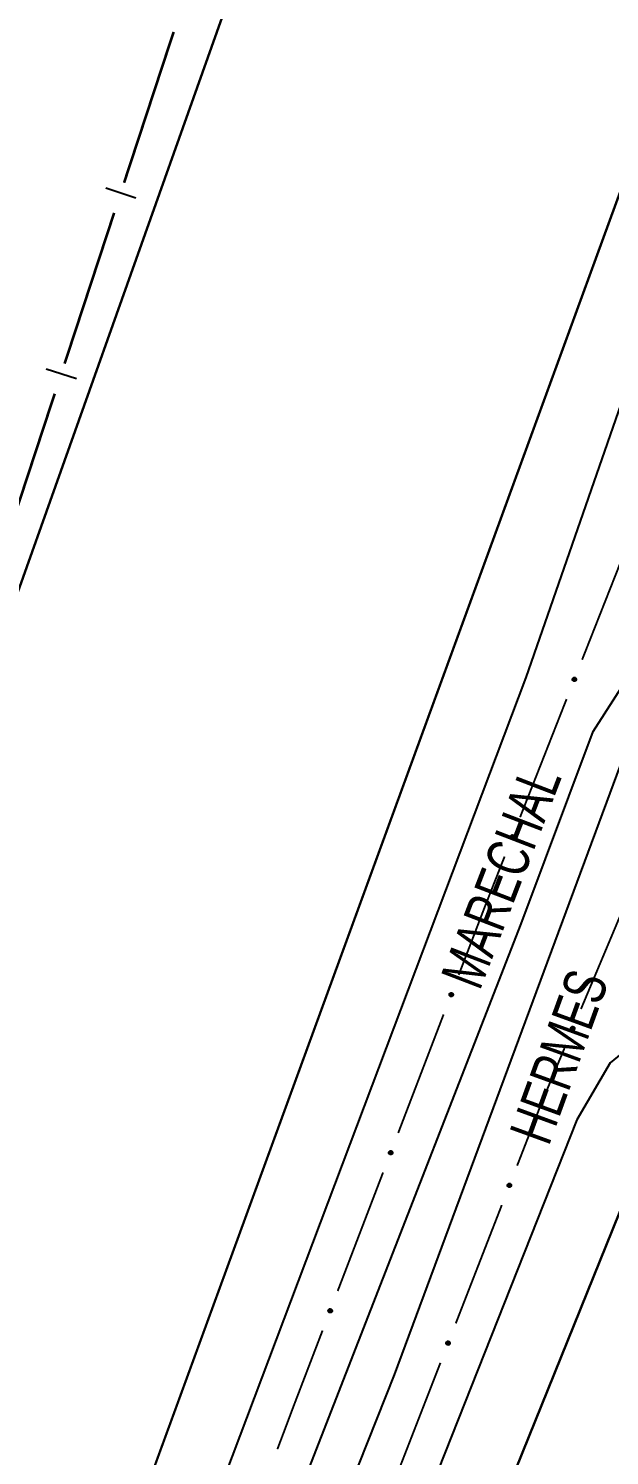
# Model space of a CAD drawing. Extents: x 200123 to 201542, y 4839549 to 4841240.
# Drawn here: x 200615.6 to 200670.6, y 4840674.9 to 4840809.8 of the extents above; entities that cross this region are included whole.
import ezdxf

# ---------------------------------------------------------------- set-up
doc = ezdxf.new("R2010")
doc.units = 0
doc.header["$LTSCALE"] = 1.5
doc.header["$MEASUREMENT"] = 0
for name, color, linetype in [('CD_MALHA_LOTES', 7, 'CONTINUOUS'), ('LM-LIM-SETORES-BAIRROS', 250, 'CONTINUOUS'), ('RU-QUADRA', 210, 'CONTINUOUS'), ('SV-EIXO-RUA-PAV', 20, 'CONTINUOUS'), ('SV-RUA-PAVIM', 7, 'CONTINUOUS'), ('SV-TXT-RUA-PAV', 7, 'CONTINUOUS')]:
    doc.layers.add(name, color=color, linetype=linetype)
doc.styles.add('ARIAL', font='ARIAL.SHX')

msp = doc.modelspace()

# ---------------------------------------------------------------- linework, layer by layer
at = {"layer": 'CD_MALHA_LOTES', "linetype": 'Continuous', "flags": 128}
for points in [[(200626.89, 4841049.39), (200605.42, 4840971.55), (200601.8, 4840959.39), (200590.12, 4840920.11), (200566.68, 4840847.33), (200638.36, 4840823.29), (200613.28, 4840752.67), (200612.24, 4840749.79), (200550.91, 4840594.99)], [(200619.05, 4840650.59), (200669.27, 4840788.03), (200678.28, 4840812.71), (200687.26, 4840837.27), (200706.98, 4840898.33), (200720.73, 4840945.63), (200725.8, 4840965.64), (200747, 4841049.39)], [(200655.55, 4840658.36), (200677.61, 4840712.96)]]:
    msp.add_lwpolyline(points, dxfattribs=at)
at = {"layer": 'LM-LIM-SETORES-BAIRROS', "const_width": 0.25}
for points in [[(200629.350598, 4840809.43136), (200624.666144, 4840795.181592)], [(200623.729254, 4840792.331638), (200619.0448, 4840778.08187)], [(200618.10791, 4840775.231916), (200613.423456, 4840760.982148)]]:
    msp.add_lwpolyline(points, dxfattribs=at)
at = {"layer": 'LM-LIM-SETORES-BAIRROS'}
for points in [[(200622.928871, 4840794.700053), (200625.778824, 4840793.763162)], [(200617.307527, 4840777.600331), (200620.15748, 4840776.66344)]]:
    msp.add_lwpolyline(points, dxfattribs=at)
at = {"layer": 'RU-QUADRA', "linetype": 'Continuous', "flags": 128}
for points in [[(200550.91, 4840594.99), (200612.24, 4840749.79), (200613.28, 4840752.67), (200638.36, 4840823.29), (200566.68, 4840847.33), (200590.12, 4840920.11), (200601.8, 4840959.39), (200605.42, 4840971.55)], [(200725.8, 4840965.64), (200720.73, 4840945.63), (200706.98, 4840898.33), (200687.26, 4840837.27), (200678.28, 4840812.71), (200669.27, 4840788.03), (200619.01, 4840650.47)]]:
    msp.add_lwpolyline(points, dxfattribs=at)
msp.add_lwpolyline([(200812.78, 4840408.41), (200815.31, 4840408.08), (200858.9, 4840480.98), (200900.08, 4840548.43), (200900.44, 4840551.37), (200857.93, 4840582.23), (200840.85, 4840594.63), (200829.9, 4840602.58), (200819.63, 4840610.04), (200743.79, 4840663.57), (200677.61, 4840712.96), (200655.55, 4840658.36), (200641.73, 4840623.22), (200690.03, 4840563.11), (200707.98, 4840540.44), (200727.57, 4840515.69), (200748.69, 4840489.02)], close=True, dxfattribs=at)
at = {"layer": 'SV-EIXO-RUA-PAV', "const_width": 0.18}
for points in [[(200672.378725, 4840761.245917), (200667.971667, 4840750.084473)], [(200666.43, 4840746.18), (200662.10717, 4840735.197981)], [(200666.502648, 4840746.363991), (200666.43, 4840746.18)], [(200660.642076, 4840731.475953), (200658.810708, 4840726.823417)], [(200667.866586, 4840717.068638), (200672.518507, 4840728.130267)], [(200658.77, 4840726.72), (200656.306218, 4840720.286792)], [(200658.810708, 4840726.823417), (200658.77, 4840726.72)], [(200654.875629, 4840716.551365), (200650.583862, 4840705.345084)], [(200664.2, 4840708.35), (200666.315946, 4840713.381429)], [(200661.828066, 4840702.25341), (200664.00357, 4840707.845116)], [(200664.00357, 4840707.845116), (200664.2, 4840708.35)], [(200649.153273, 4840701.609657), (200644.861506, 4840690.403376)], [(200656.026722, 4840687.342192), (200660.37773, 4840698.525605)], [(200643.430917, 4840686.667949), (200640.927386, 4840680.130951)], [(200650.225377, 4840672.430975), (200654.576386, 4840683.614388)], [(200640.77, 4840679.72), (200639.164643, 4840675.451991)], [(200640.927386, 4840680.130951), (200640.77, 4840679.72)]]:
    msp.add_lwpolyline(points, dxfattribs=at)
at = {"layer": 'SV-EIXO-RUA-PAV'}
for points in [[(200667.392313, 4840748.317444), (200667.412413, 4840748.272857), (200667.42057, 4840748.230426), (200667.417188, 4840748.193079), (200667.405593, 4840748.160855), (200667.390018, 4840748.129224), (200667.36728, 4840748.100799), (200667.335054, 4840748.07484), (200667.290469, 4840748.054363), (200667.246453, 4840748.048864), (200667.209661, 4840748.050221), (200667.175364, 4840748.060376), (200667.14489, 4840748.076021), (200667.116144, 4840748.100617), (200667.090156, 4840748.133531), (200667.070651, 4840748.178862), (200667.062939, 4840748.220515), (200667.067159, 4840748.256554), (200667.077587, 4840748.290969), (200667.093875, 4840748.32307), (200667.116356, 4840748.350845), (200667.149543, 4840748.376951), (200667.19454, 4840748.39561), (200667.235996, 4840748.403776), (200667.272084, 4840748.400063), (200667.305735, 4840748.389033), (200667.33765, 4840748.373798), (200667.367175, 4840748.35213), (200667.392313, 4840748.317444)], [(200661.52968, 4840733.430343), (200661.549827, 4840733.385777), (200661.558029, 4840733.343355), (200661.554686, 4840733.306004), (200661.543125, 4840733.273768), (200661.527584, 4840733.242121), (200661.504875, 4840733.213671), (200661.472677, 4840733.187678), (200661.428113, 4840733.167155), (200661.384104, 4840733.161609), (200661.347309, 4840733.162927), (200661.313002, 4840733.173047), (200661.282511, 4840733.188659), (200661.25374, 4840733.213225), (200661.227717, 4840733.246112), (200661.208164, 4840733.291422), (200661.200408, 4840733.333067), (200661.204591, 4840733.36911), (200661.214982, 4840733.403536), (200661.231236, 4840733.435655), (200661.253688, 4840733.463453), (200661.286847, 4840733.489594), (200661.331824, 4840733.5083), (200661.373271, 4840733.516509), (200661.409364, 4840733.512835), (200661.443026, 4840733.501841), (200661.474957, 4840733.486639), (200661.504506, 4840733.465002), (200661.52968, 4840733.430343)], [(200655.74511, 4840718.513885), (200655.765668, 4840718.469507), (200655.774262, 4840718.427163), (200655.771265, 4840718.389782), (200655.760003, 4840718.357441), (200655.744755, 4840718.325652), (200655.722311, 4840718.296993), (200655.690355, 4840718.270703), (200655.645983, 4840718.249768), (200655.602026, 4840718.243815), (200655.565222, 4840718.244793), (200655.530822, 4840718.254595), (200655.500188, 4840718.269924), (200655.47119, 4840718.294223), (200655.444864, 4840718.326867), (200655.424893, 4840718.371995), (200655.416752, 4840718.413566), (200655.420601, 4840718.449646), (200655.430673, 4840718.484167), (200655.446629, 4840718.516435), (200655.468823, 4840718.544439), (200655.501739, 4840718.570886), (200655.546541, 4840718.590008), (200655.58791, 4840718.598601), (200655.624035, 4840718.59526), (200655.657798, 4840718.584578), (200655.689868, 4840718.569672), (200655.719616, 4840718.54831), (200655.74511, 4840718.513885)], [(200666.934094, 4840715.135262), (200666.914982, 4840715.180282), (200666.907762, 4840715.222882), (200666.911966, 4840715.260146), (200666.924268, 4840715.292106), (200666.940536, 4840715.323386), (200666.963895, 4840715.351303), (200666.996685, 4840715.376546), (200667.041711, 4840715.396035), (200667.085837, 4840715.400564), (200667.122591, 4840715.398396), (200667.156656, 4840715.387487), (200667.186777, 4840715.371175), (200667.214974, 4840715.345952), (200667.240231, 4840715.312473), (200667.258732, 4840715.266723), (200667.265524, 4840715.22491), (200667.260511, 4840715.188974), (200667.249327, 4840715.154796), (200667.232336, 4840715.123062), (200667.209249, 4840715.095789), (200667.175495, 4840715.07042), (200667.130098, 4840715.052758), (200667.088472, 4840715.045508), (200667.052474, 4840715.050015), (200667.019075, 4840715.061783), (200666.987503, 4840715.077718), (200666.958462, 4840715.100031), (200666.934094, 4840715.135262)], [(200650.022754, 4840703.572177), (200650.043312, 4840703.527799), (200650.051906, 4840703.485455), (200650.048909, 4840703.448074), (200650.037647, 4840703.415733), (200650.022399, 4840703.383944), (200649.999955, 4840703.355285), (200649.967999, 4840703.328995), (200649.923626, 4840703.30806), (200649.87967, 4840703.302107), (200649.842865, 4840703.303085), (200649.808465, 4840703.312886), (200649.777832, 4840703.328216), (200649.748834, 4840703.352515), (200649.722508, 4840703.385159), (200649.702537, 4840703.430287), (200649.694396, 4840703.471858), (200649.698245, 4840703.507938), (200649.708317, 4840703.542459), (200649.724273, 4840703.574727), (200649.746467, 4840703.602731), (200649.779383, 4840703.629178), (200649.824185, 4840703.6483), (200649.865554, 4840703.656892), (200649.901679, 4840703.653552), (200649.935442, 4840703.64287), (200649.967512, 4840703.627964), (200649.997259, 4840703.606602), (200650.022754, 4840703.572177)], [(200660.948212, 4840700.295518), (200660.927889, 4840700.340004), (200660.919519, 4840700.382393), (200660.922714, 4840700.419757), (200660.934147, 4840700.452039), (200660.949563, 4840700.483747), (200660.972158, 4840700.512286), (200661.004253, 4840700.538406), (200661.048736, 4840700.559106), (200661.092723, 4840700.564827), (200661.129522, 4840700.563654), (200661.16387, 4840700.553671), (200661.194422, 4840700.538179), (200661.22329, 4840700.513728), (200661.249443, 4840700.480944), (200661.269175, 4840700.435712), (200661.277096, 4840700.394098), (200661.273057, 4840700.358039), (200661.262802, 4840700.323572), (200661.246675, 4840700.291389), (200661.224333, 4840700.263502), (200661.191278, 4840700.237229), (200661.146376, 4840700.218345), (200661.104961, 4840700.209972), (200661.068855, 4840700.213504), (200661.035149, 4840700.224364), (200661.003158, 4840700.239439), (200660.973524, 4840700.260958), (200660.948212, 4840700.295518)], [(200644.300397, 4840688.630469), (200644.320956, 4840688.586091), (200644.32955, 4840688.543747), (200644.326552, 4840688.506366), (200644.315291, 4840688.474025), (200644.300043, 4840688.442236), (200644.277599, 4840688.413577), (200644.245642, 4840688.387287), (200644.20127, 4840688.366352), (200644.157314, 4840688.360399), (200644.120509, 4840688.361377), (200644.086109, 4840688.371178), (200644.055476, 4840688.386508), (200644.026478, 4840688.410807), (200644.000152, 4840688.443451), (200643.980181, 4840688.488579), (200643.97204, 4840688.53015), (200643.975888, 4840688.56623), (200643.985961, 4840688.600751), (200644.001917, 4840688.633019), (200644.024111, 4840688.661023), (200644.057026, 4840688.68747), (200644.101829, 4840688.706592), (200644.143198, 4840688.715184), (200644.179323, 4840688.711844), (200644.213085, 4840688.701162), (200644.245156, 4840688.686256), (200644.274903, 4840688.664894), (200644.300397, 4840688.630469)], [(200655.146868, 4840685.3843), (200655.126545, 4840685.428786), (200655.118175, 4840685.471176), (200655.12137, 4840685.50854), (200655.132803, 4840685.540821), (200655.148218, 4840685.572529), (200655.170814, 4840685.601069), (200655.202909, 4840685.627189), (200655.247391, 4840685.647889), (200655.291379, 4840685.653609), (200655.328178, 4840685.652437), (200655.362525, 4840685.642454), (200655.393077, 4840685.626962), (200655.421946, 4840685.60251), (200655.448099, 4840685.569727), (200655.467831, 4840685.524494), (200655.475751, 4840685.482881), (200655.471712, 4840685.446822), (200655.461457, 4840685.412354), (200655.445331, 4840685.380172), (200655.422989, 4840685.352285), (200655.389934, 4840685.326012), (200655.345031, 4840685.307128), (200655.303617, 4840685.298754), (200655.26751, 4840685.302286), (200655.233804, 4840685.313147), (200655.201813, 4840685.328222), (200655.172179, 4840685.349741), (200655.146868, 4840685.3843)]]:
    msp.add_lwpolyline(points, close=True, dxfattribs=at)
for points in [[(200667.093875, 4840748.32307), (200667.062939, 4840748.220515)], [(200667.104113, 4840748.332688), (200667.068696, 4840748.205836)], [(200667.116356, 4840748.350845), (200667.070651, 4840748.178862)], [(200667.13314, 4840748.357902), (200667.082821, 4840748.163583)], [(200667.149543, 4840748.376951), (200667.090156, 4840748.133531)], [(200667.172054, 4840748.382147), (200667.103792, 4840748.120094)], [(200667.19454, 4840748.39561), (200667.116144, 4840748.100617)], [(200667.213539, 4840748.398042), (200667.131278, 4840748.093104)], [(200667.235996, 4840748.403776), (200667.14489, 4840748.076021)], [(200667.25205, 4840748.398974), (200667.160768, 4840748.07119)], [(200667.272084, 4840748.400063), (200667.175364, 4840748.060376)], [(200667.287554, 4840748.39229), (200667.190727, 4840748.057894)], [(200667.305735, 4840748.389033), (200667.209661, 4840748.050221)], [(200667.32132, 4840748.37749), (200667.231542, 4840748.053515)], [(200667.33765, 4840748.373798), (200667.246453, 4840748.048864)], [(200667.350544, 4840748.358616), (200667.270554, 4840748.055715)], [(200667.367175, 4840748.35213), (200667.290469, 4840748.054363)], [(200667.377763, 4840748.334666), (200667.312306, 4840748.06857)], [(200667.392313, 4840748.317444), (200667.335054, 4840748.07484)], [(200667.402275, 4840748.292712), (200667.353491, 4840748.094853)], [(200667.412413, 4840748.272857), (200667.36728, 4840748.100799)], [(200667.417167, 4840748.248689), (200667.380983, 4840748.123608)], [(200667.42057, 4840748.230426), (200667.390018, 4840748.129224)], [(200661.231236, 4840733.435655), (200661.200408, 4840733.333067)], [(200661.241464, 4840733.445282), (200661.206181, 4840733.318394)], [(200661.253688, 4840733.463453), (200661.208164, 4840733.291422)], [(200661.270465, 4840733.470528), (200661.22035, 4840733.276156)], [(200661.286847, 4840733.489594), (200661.227717, 4840733.246112)], [(200661.309353, 4840733.494814), (200661.241367, 4840733.232688)], [(200661.331824, 4840733.5083), (200661.25374, 4840733.213225)], [(200661.350821, 4840733.510752), (200661.268882, 4840733.205727)], [(200661.373271, 4840733.516509), (200661.282511, 4840733.188659)], [(200661.389331, 4840733.511724), (200661.298395, 4840733.183845)], [(200661.409364, 4840733.512835), (200661.313002, 4840733.173047)], [(200661.424842, 4840733.505078), (200661.328368, 4840733.17058)], [(200661.443026, 4840733.501841), (200661.347309, 4840733.162927)], [(200661.458624, 4840733.490314), (200661.369188, 4840733.166244)], [(200661.474957, 4840733.486639), (200661.384104, 4840733.161609)], [(200661.487867, 4840733.471471), (200661.408197, 4840733.168486)], [(200661.504506, 4840733.465002), (200661.428113, 4840733.167155)], [(200661.515112, 4840733.447549), (200661.449936, 4840733.181385)], [(200661.52968, 4840733.430343), (200661.472677, 4840733.187678)], [(200661.539668, 4840733.405622), (200661.491093, 4840733.207711)], [(200661.549827, 4840733.385777), (200661.504875, 4840733.213671)], [(200661.554607, 4840733.361614), (200661.518554, 4840733.236495)], [(200661.558029, 4840733.343355), (200661.527584, 4840733.242121)], [(200655.485533, 4840718.551669), (200655.43722, 4840718.356842)], [(200655.501739, 4840718.570886), (200655.444864, 4840718.326867)], [(200655.524195, 4840718.576314), (200655.458638, 4840718.313571)], [(200655.546541, 4840718.590008), (200655.47119, 4840718.294223)], [(200655.565514, 4840718.592636), (200655.486401, 4840718.286866)], [(200655.58791, 4840718.598601), (200655.500188, 4840718.269924)], [(200655.604013, 4840718.593964), (200655.516116, 4840718.265257)], [(200655.624035, 4840718.59526), (200655.530822, 4840718.254595)], [(200655.639584, 4840718.587647), (200655.54621, 4840718.25227)], [(200655.657798, 4840718.584578), (200655.565222, 4840718.244793)], [(200655.673502, 4840718.573196), (200655.587068, 4840718.248312)], [(200655.689868, 4840718.569672), (200655.602026, 4840718.243815)], [(200655.702918, 4840718.554625), (200655.626055, 4840718.250915)], [(200655.446629, 4840718.516435), (200655.416752, 4840718.413566)], [(200655.456767, 4840718.526157), (200655.42266, 4840718.398947)], [(200655.468823, 4840718.544439), (200655.424893, 4840718.371995)], [(200655.719616, 4840718.54831), (200655.645983, 4840718.249768)], [(200655.730383, 4840718.530956), (200655.667672, 4840718.2642)], [(200655.74511, 4840718.513885), (200655.690355, 4840718.270703)], [(200655.755326, 4840718.489257), (200655.708585, 4840718.290905)], [(200655.765668, 4840718.469507), (200655.722311, 4840718.296993)], [(200655.770671, 4840718.44539), (200655.735778, 4840718.319942)], [(200655.774262, 4840718.427163), (200655.744755, 4840718.325652)], [(200666.907762, 4840715.222882), (200666.940536, 4840715.323386)], [(200666.910761, 4840715.204548), (200666.949693, 4840715.328802)], [(200666.914982, 4840715.180282), (200666.963895, 4840715.351303)], [(200666.92468, 4840715.160208), (200666.977812, 4840715.356944)], [(200666.934094, 4840715.135262), (200666.996685, 4840715.376546)], [(200666.948262, 4840715.117724), (200667.019566, 4840715.382313)], [(200666.958462, 4840715.100031), (200667.041711, 4840715.396035)], [(200666.974947, 4840715.09318), (200667.061591, 4840715.394245)], [(200666.987503, 4840715.077718), (200667.085837, 4840715.400564)], [(200667.003747, 4840715.073666), (200667.100642, 4840715.395586)], [(200667.019075, 4840715.061783), (200667.122591, 4840715.398396)], [(200667.037179, 4840715.058126), (200667.14135, 4840715.390308)], [(200667.052474, 4840715.050015), (200667.156656, 4840715.387487)], [(200667.072528, 4840715.050662), (200667.171009, 4840715.376355)], [(200667.088472, 4840715.045508), (200667.186777, 4840715.371175)], [(200667.11105, 4840715.050745), (200667.20001, 4840715.353797)], [(200667.130098, 4840715.052758), (200667.214974, 4840715.345952)], [(200667.152875, 4840715.065722), (200667.226894, 4840715.326208)], [(200667.175495, 4840715.07042), (200667.240231, 4840715.312473)], [(200667.192313, 4840715.089103), (200667.246902, 4840715.282267)], [(200667.209249, 4840715.095789), (200667.258732, 4840715.266723)], [(200667.221889, 4840715.113672), (200667.260092, 4840715.239713)], [(200667.232336, 4840715.123062), (200667.265524, 4840715.22491)], [(200649.724273, 4840703.574727), (200649.694396, 4840703.471858)], [(200649.734411, 4840703.584449), (200649.700304, 4840703.457239)], [(200649.746467, 4840703.602731), (200649.702537, 4840703.430287)], [(200649.763177, 4840703.609961), (200649.714863, 4840703.415134)], [(200649.779383, 4840703.629178), (200649.722508, 4840703.385159)], [(200649.801839, 4840703.634606), (200649.736282, 4840703.371863)], [(200649.824185, 4840703.6483), (200649.748834, 4840703.352515)], [(200649.843158, 4840703.650928), (200649.764045, 4840703.345157)], [(200649.865554, 4840703.656892), (200649.777832, 4840703.328216)], [(200649.881657, 4840703.652256), (200649.79376, 4840703.323549)], [(200649.901679, 4840703.653552), (200649.808465, 4840703.312886)], [(200649.917228, 4840703.645939), (200649.823854, 4840703.310562)], [(200649.935442, 4840703.64287), (200649.842865, 4840703.303085)], [(200649.951145, 4840703.631488), (200649.864712, 4840703.306604)], [(200649.967512, 4840703.627964), (200649.87967, 4840703.302107)], [(200649.980562, 4840703.612917), (200649.903699, 4840703.309207)], [(200649.997259, 4840703.606602), (200649.923626, 4840703.30806)], [(200650.008027, 4840703.589248), (200649.945316, 4840703.322492)], [(200650.022754, 4840703.572177), (200649.967999, 4840703.328995)], [(200650.03297, 4840703.547549), (200649.986228, 4840703.349197)], [(200650.043312, 4840703.527799), (200649.999955, 4840703.355285)], [(200650.048315, 4840703.503682), (200650.013422, 4840703.378234)], [(200650.051906, 4840703.485455), (200650.022399, 4840703.383944)], [(200660.919519, 4840700.382393), (200660.949563, 4840700.483747)], [(200660.923014, 4840700.364147), (200660.95857, 4840700.489409)], [(200660.927889, 4840700.340004), (200660.972158, 4840700.512286)], [(200660.938127, 4840700.320199), (200660.985917, 4840700.518301)], [(200660.948212, 4840700.295518), (200661.004253, 4840700.538406)], [(200660.962849, 4840700.27837), (200661.02697, 4840700.54479)], [(200660.973524, 4840700.260958), (200661.048736, 4840700.559106)], [(200660.990188, 4840700.254556), (200661.068657, 4840700.557854)], [(200661.003158, 4840700.239439), (200661.092723, 4840700.564827)], [(200661.019506, 4840700.235829), (200661.107657, 4840700.560251)], [(200661.035149, 4840700.224364), (200661.129522, 4840700.563654)], [(200661.053346, 4840700.221199), (200661.148493, 4840700.556076)], [(200661.068855, 4840700.213504), (200661.16387, 4840700.553671)], [(200661.088883, 4840700.214693), (200661.178519, 4840700.542931)], [(200661.104961, 4840700.209972), (200661.194422, 4840700.538179)], [(200661.127389, 4840700.215818), (200661.208119, 4840700.521165)], [(200661.146376, 4840700.218345), (200661.22329, 4840700.513728)], [(200661.168793, 4840700.231921), (200661.23574, 4840700.494313)], [(200661.191278, 4840700.237229), (200661.249443, 4840700.480944)], [(200661.207585, 4840700.256361), (200661.256929, 4840700.45093)], [(200661.224333, 4840700.263502), (200661.269175, 4840700.435712)], [(200661.236486, 4840700.28172), (200661.271265, 4840700.408748)], [(200661.246675, 4840700.291389), (200661.277096, 4840700.394098)], [(200644.001917, 4840688.633019), (200643.97204, 4840688.53015)], [(200644.012055, 4840688.642741), (200643.977948, 4840688.515531)], [(200644.024111, 4840688.661023), (200643.980181, 4840688.488579)], [(200644.040821, 4840688.668253), (200643.992507, 4840688.473426)], [(200644.057026, 4840688.68747), (200644.000152, 4840688.443451)], [(200644.079483, 4840688.692898), (200644.013926, 4840688.430155)], [(200644.101829, 4840688.706592), (200644.026478, 4840688.410807)], [(200644.120802, 4840688.70922), (200644.041689, 4840688.403449)], [(200644.143198, 4840688.715184), (200644.055476, 4840688.386508)], [(200644.159301, 4840688.710548), (200644.071403, 4840688.381841)], [(200644.179323, 4840688.711844), (200644.086109, 4840688.371178)], [(200644.194872, 4840688.704231), (200644.101498, 4840688.368854)], [(200644.213085, 4840688.701162), (200644.120509, 4840688.361377)], [(200644.228789, 4840688.68978), (200644.142356, 4840688.364896)], [(200644.245156, 4840688.686256), (200644.157314, 4840688.360399)], [(200644.258206, 4840688.671208), (200644.181343, 4840688.367499)], [(200644.274903, 4840688.664894), (200644.20127, 4840688.366352)], [(200644.28567, 4840688.64754), (200644.22296, 4840688.380784)], [(200644.300397, 4840688.630469), (200644.245642, 4840688.387287)], [(200644.310613, 4840688.605841), (200644.263872, 4840688.407489)], [(200644.320956, 4840688.586091), (200644.277599, 4840688.413577)], [(200644.325959, 4840688.561974), (200644.291066, 4840688.436526)], [(200644.32955, 4840688.543747), (200644.300043, 4840688.442236)], [(200655.118175, 4840685.471176), (200655.148218, 4840685.572529)], [(200655.121669, 4840685.45293), (200655.157226, 4840685.578191)], [(200655.126545, 4840685.428786), (200655.170814, 4840685.601069)], [(200655.136782, 4840685.408982), (200655.184572, 4840685.607084)], [(200655.146868, 4840685.3843), (200655.202909, 4840685.627189)], [(200655.161504, 4840685.367152), (200655.225625, 4840685.633573)], [(200655.172179, 4840685.349741), (200655.247391, 4840685.647889)], [(200655.188843, 4840685.343338), (200655.267312, 4840685.646637)], [(200655.201813, 4840685.328222), (200655.291379, 4840685.653609)], [(200655.218161, 4840685.324611), (200655.306313, 4840685.649034)], [(200655.233804, 4840685.313147), (200655.328178, 4840685.652437)], [(200655.252001, 4840685.309981), (200655.347149, 4840685.644859)], [(200655.26751, 4840685.302286), (200655.362525, 4840685.642454)], [(200655.287539, 4840685.303476), (200655.377174, 4840685.631713)], [(200655.303617, 4840685.298754), (200655.393077, 4840685.626962)], [(200655.326044, 4840685.304601), (200655.406774, 4840685.609948)], [(200655.345031, 4840685.307128), (200655.421946, 4840685.60251)], [(200655.367449, 4840685.320703), (200655.434395, 4840685.583096)], [(200655.389934, 4840685.326012), (200655.448099, 4840685.569727)], [(200655.406241, 4840685.345143), (200655.455585, 4840685.539712)], [(200655.422989, 4840685.352285), (200655.467831, 4840685.524494)], [(200655.435141, 4840685.370503), (200655.469921, 4840685.497531)], [(200655.445331, 4840685.380172), (200655.475751, 4840685.482881)]]:
    msp.add_lwpolyline(points, dxfattribs=at)
at = {"layer": 'SV-RUA-PAVIM', "linetype": 'Continuous'}
msp.add_polyline3d([(200616.73, 4840645.11, 3.26), (200620.65, 4840643.85, 3.26), (200622.15, 4840643.65, 3.24), (200623.1, 4840644.21, 3.24), (200623.79, 4840645.29, 3.26), (200662.69, 4840748.41, 3.22), (200681.42, 4840802.37, 3.32), (200707.32, 4840875.99, 3.28), (200729.67, 4840954.52, 4.2), (200732.5, 4840965.98, 4.19), (200753.12, 4841049.39, 4.19)], dxfattribs=at)
for points in [[(200629.11, 4840640.17, 2.98), (200662.21, 4840725.11, 2.88), (200669.03, 4840743.29, 2.98), (200673.29, 4840749.97, 2.98), (200674.25, 4840750.45, 3), (200674.79, 4840750.25, 3), (200675.07, 4840749.55, 3), (200650.21, 4840682.47, 3), (200637.49, 4840650.49, 3), (200636.59, 4840649.02, 3), (200635.51, 4840647.69, 2.98), (200632.41, 4840645.03, 3), (200629.83, 4840639.69, 3), (200629.25, 4840639.67, 3)], [(200838.08, 4840440.91, 3.79), (200904.93, 4840549.38, 3.5), (200905.23, 4840552.57, 3.5), (200904.63, 4840554.85, 3.5), (200893.86, 4840563.16, 3.43), (200841.72, 4840600.81, 3.43), (200752.45, 4840665.35, 3.06), (200685.92, 4840713.86, 2.77), (200682.71, 4840715.47, 2.77), (200678.69, 4840715.95, 2.77), (200674.28, 4840714.96, 2.77), (200670.63, 4840711.98, 2.91), (200667.48, 4840706.6, 2.97), (200637.53, 4840631, 2.99), (200636.92, 4840628.62, 2.99), (200637.54, 4840625.46, 2.99), (200697.32, 4840549.67, 3.43), (200749.75, 4840483.9, 3.48), (200784.76, 4840440.07, 3.48), (200812.45, 4840405.16, 2.65), (200813.98, 4840403.92, 2.65), (200815.64, 4840404.12, 2.65), (200816.93, 4840404.94, 2.65), (200817.95, 4840406.47, 2.65)]]:
    msp.add_polyline3d(points, close=True, dxfattribs=at)

# ---------------------------------------------------------------- texts
at = {"layer": 'SV-TXT-RUA-PAV', "style": 'ARIAL', "width": 0.7}
for s, rotation, p in [('MARECHAL', 69, (200658.29, 4840718.71)), ('HERMES', 70, (200664.81, 4840704.02))]:
    msp.add_text(s, height=4, rotation=rotation, dxfattribs=at).set_placement(p)

doc.saveas('drawing.dxf')
